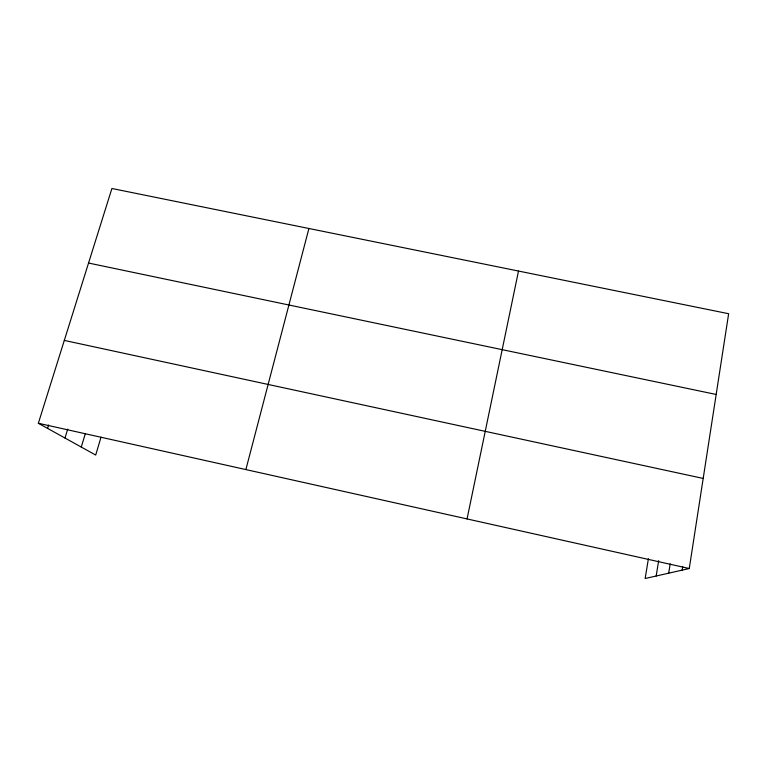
<?xml version="1.0" encoding="UTF-8"?>
<svg xmlns="http://www.w3.org/2000/svg" width="767" height="767" viewBox="0 0 767 767"><rect width="100%" height="100%" fill="white"/><g stroke="black" fill="none" stroke-linecap="round" stroke-linejoin="round"><path stroke-width="1.15" d="M648.403 558.731L645.152 578.51L689.265 568.52L728.65 313.722L111.905 188.49L38.35 423.269L95.693 455.061L101.014 437.19M682.131 570.14L682.678 566.631M668.69 573.179L670.176 563.803M656.178 576.017L658.661 560.658M467.055 518.933L518.502 271.048M245.871 469.577L308.919 228.489M81.273 447.065L85.367 433.508M64.984 438.034L67.717 429.117M47.573 428.379L48.628 424.976M88.55 263.043L716.167 394.468M64.303 340.414L703.195 478.435M38.35 423.269L689.265 568.52"/></g></svg>
